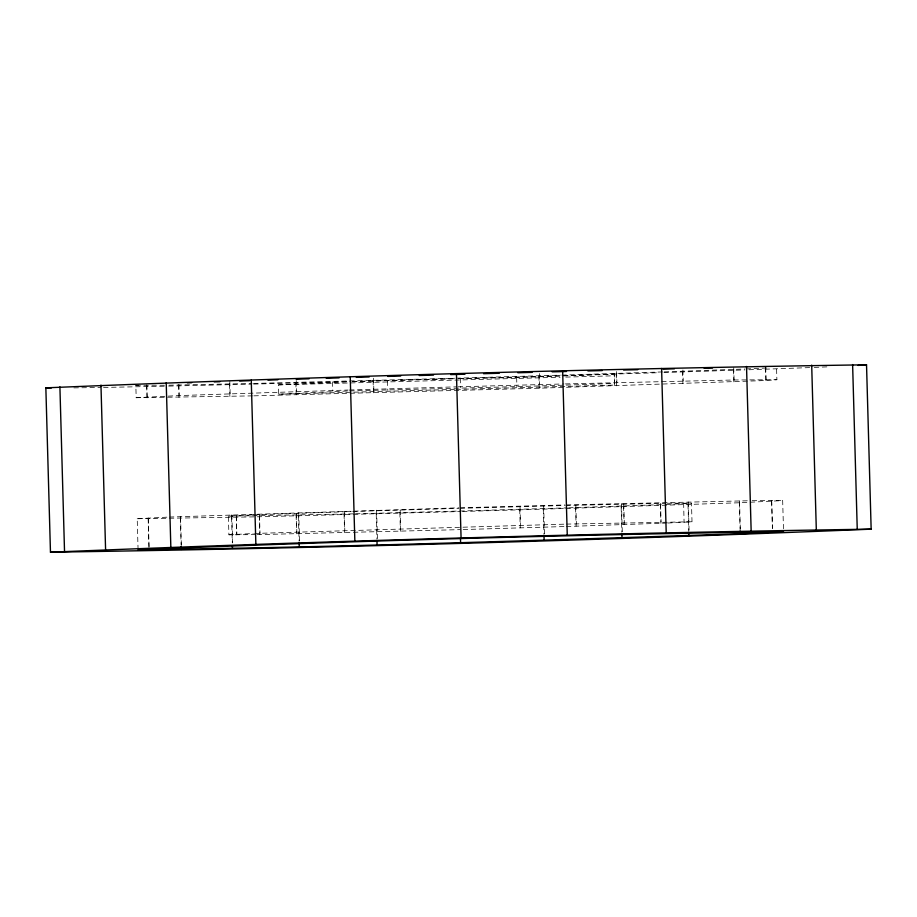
<?xml version="1.0" encoding="UTF-8"?>
<svg xmlns="http://www.w3.org/2000/svg" width="917" height="917" viewBox="0 0 917 917"><rect width="100%" height="100%" fill="white"/><g stroke="black" fill="none" stroke-linecap="round" stroke-linejoin="round"><path stroke-width="0.69" stroke-dasharray="4.58 3.44" d="M455.978 389.393L614.631 385.083L614.55 374.125L516.649 377.609L456.185 378.48M614.631 385.083L614.55 374.125M252.439 395.88L136.186 397.726L135.831 385.312L138.582 385.117M136.186 397.726L179.205 395.571L348.059 390.023M746.071 368.932L768.32 367.912M253.849 395.846L539.253 388.212L765.924 380.521L776.894 379.718L776.55 367.316M138.077 549.753L137.206 518.735L167.914 517.108M255.786 534.645L228.918 534.783L228.39 516.179L252.668 514.907M228.918 534.783L253.195 533.522M667.725 523.034L692.014 521.773L691.487 503.169L664.481 504.545M565.915 508.465L739.331 502.768L782.671 500.602L783.462 528.8M454.545 389.438L278.734 394.207L278.47 384.899L350.867 381.598M278.734 394.207L348.311 390.94M664.206 371.878L744.673 368.989M814.25 367.419L828.418 366.823M169.313 517.05L458.729 507.812M254.032 514.85L351.28 511.537M568.597 507.812L663.117 504.602M254.559 533.465L564.906 524.146M566.328 526.507L666.361 523.091M352.277 381.575L454.752 378.526M349.721 390.917C438.085 388.602 526.461 386.699 614.814 383.432M748.994 369.769L810.009 367.591M561.8 375.11L662.796 371.924M663.965 372.543L744.742 369.918M455.99 378.194L560.379 375.145M563.554 375.615L659.713 372.68M349.492 389.977L456.746 386.836M352.667 511.491L458.66 508.35M459.784 511.033L567.199 507.858M462.558 511.48L564.505 508.511M463.165 529.556L564.929 526.541M458.764 378.641L560.723 375.706M253.505 383.444L454.557 378.24M352.564 381.552L454.511 378.767M278.47 384.899L560.058 377.254M565.778 377.105L614.367 375.787M458.179 386.802L563.966 383.948M460.151 507.777L564.895 504.946M460.082 508.316L564.391 505.531M355.487 513.807L458.362 511.067M257.173 516.821L459.726 511.571M257.138 534.634L460.311 529.636M253.619 384.097L348.322 381.667M565.399 383.914L734.081 379.982L776.894 379.718M566.305 504.912L750.736 500.716M565.823 505.496L665.971 503.284M228.39 516.179L354.054 513.841M566.339 524.1L692.014 521.773M168.923 385.186L252.095 383.478M168.682 386.103L250.788 384.166M137.206 518.735L255.751 516.856M103.529 387.444L164.43 386.206M135.831 385.312L167.536 385.209M73.876 387.88L100.698 387.501M752.135 500.693L782.671 500.602M667.335 503.261L691.487 503.169M771.724 500.418L772.515 528.616M771.621 501.404L772.378 528.192M765.684 367.132L766.039 379.546M765.58 368.107L765.924 380.521M739.538 500.865L740.328 529.063M739.331 502.768L740.076 529.545M733.726 367.579L734.081 379.982M733.52 369.459L733.875 381.873M688.289 501.92L689.08 530.106M688.002 504.602L688.747 531.379M682.901 369.998L683.211 381.025M682.569 371.282L682.924 383.684M683.635 503.032L684.082 522.346M660.538 503.353L661.065 521.968M660.389 504.717L660.916 523.32M623.778 504.109L624.294 522.713M623.56 506.035L624.087 524.639M621.485 503.49L622.276 531.688M621.13 506.78L621.841 532.158M616.591 371.568L616.9 382.595M616.19 373.448L616.533 385.851M575.842 505.244L576.369 523.848M575.578 507.594L576.105 526.209M543.666 505.496L544.457 533.683M543.265 509.153L543.976 534.531M539.345 373.551L539.654 384.578M538.909 375.81L539.253 388.212M516.649 377.609L516.913 386.905M520.008 506.677L520.535 525.281M519.721 509.302L520.248 527.905M460.472 378.32L460.735 387.616M400.156 510.035L400.672 528.65M399.869 512.672L400.385 531.275M387.513 381.036L387.765 390.344M373.517 378.205L373.827 389.232M373.081 380.463L373.425 392.866M376.612 510.184L377.403 538.382M376.211 513.852L376.921 539.219M344.288 511.743L344.815 530.347M344.035 514.105L344.563 532.708M332.55 381.873L332.814 391.181M296.225 380.566L296.535 391.593M295.836 382.446L296.18 394.849M298.747 512.557L299.538 540.755M298.392 515.847L299.102 541.225M296.317 513.314L296.833 531.917M296.099 515.228L296.627 533.843M259.488 514.62L260.004 533.236M259.339 515.984L259.855 534.588M236.322 515.606L236.838 534.21M236.242 516.305L236.769 534.909M229.812 381.346L230.156 393.76M229.514 384.017L229.869 396.419M231.875 514.746L232.666 542.933M231.588 517.417L232.299 542.795M178.895 384.544L179.205 395.571M178.655 385.048L178.998 397.462M180.546 516.569L181.417 547.587M180.34 518.472L181.096 545.26M146.8 384.521L147.156 396.923M146.697 385.495L147.041 397.898M148.256 517.933L149.127 548.951M148.153 518.919L149.024 549.936"/><path stroke-width="1.38" d="M45.85 387.845C319.265 376.566 592.921 368.863 866.531 364.794L871.15 529.155C597.735 540.434 324.079 548.137 50.469 552.206L45.85 387.845L51.421 387.937M858.106 365.402L866.531 364.794M50.469 552.206C323.873 540.927 597.54 533.236 871.15 529.155M740.202 533.774L783.542 531.619C568.345 534.817 353.114 540.881 138.077 549.753C338.832 547.323 539.54 540.319 740.202 533.774L740.122 530.954M187.355 382.87L191.596 382.71M214.246 381.908L219.908 381.701M239.692 381.025L249.584 380.704M267.947 380.108L277.828 379.787M296.191 379.191L309.075 378.79M326.246 378.274L339.13 377.873M356.3 377.357L369.184 376.956M387.776 376.417L400.637 376.039M419.229 375.512L433.523 375.099M450.683 374.594L464.976 374.205M483.557 373.689L499.284 373.265M517.864 372.76L532.158 372.359M552.183 371.843L566.488 371.477M587.935 370.927L602.24 370.56M623.606 370.021L637.716 369.689M663.106 369.092L674.396 368.817M704.061 368.187L712.532 368.015M852.615 364.553L857.235 528.926M811.694 365.126L816.302 529.499M746.53 366.456L751.149 530.828M688.793 532.788L688.873 535.608M661.593 368.462L666.212 532.834M621.875 533.568L622.001 537.786M562.648 371.007L567.268 535.368M544.022 535.941L544.136 540.17M456.46 373.907L461.079 538.268M460.483 538.348L460.598 542.577M376.956 540.629L377.082 544.858M350.237 376.967L354.856 541.339M299.148 542.635L299.263 546.853M251.247 379.993L255.866 544.354M232.379 545.615L232.46 548.435M181.13 546.658L181.211 549.478M166.218 382.767L170.837 547.128M100.962 385.094L105.581 549.466M59.903 386.825L64.522 551.197"/></g></svg>
